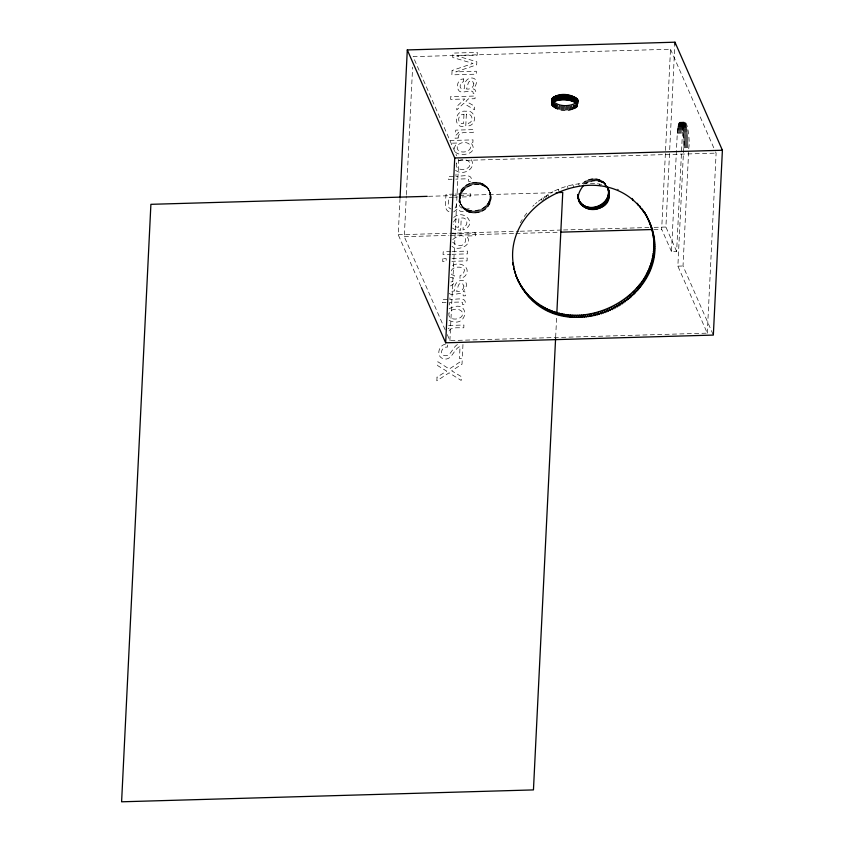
<?xml version="1.0" encoding="UTF-8"?>
<svg xmlns="http://www.w3.org/2000/svg" width="844" height="844" viewBox="0 0 844 844"><rect width="100%" height="100%" fill="white"/><g stroke="black" fill="none" stroke-linecap="round" stroke-linejoin="round"><path stroke-width="0.63" stroke-dasharray="4.22 3.17" d="M447.278 334.604L449.905 340.575L707.283 333.148L677.869 266.145L683.672 147.784C685.433 140.378 680.338 105.743 677.289 133.236L671.486 251.596L676.635 251.449L682.437 133.088C685.486 105.595 690.582 140.231 688.82 147.637L683.018 265.997L713.338 335.079M459.21 197.876C458.197 179.793 489.615 176.101 490.121 195.312C491.134 213.384 459.716 217.077 459.21 197.876C459.41 218.48 490.892 217.14 491.029 197.39C490.533 178.179 459.104 181.871 460.117 199.954M420.892 286.38L398.231 234.748L399.972 199.363M445.178 329.835L404.287 236.679L406.291 195.945M406.354 194.626L412.611 67.172M449.609 304.99L449.736 302.342L461.33 302.004L462.544 302.563L462.575 304.61L464.928 304.547C467.787 295.674 453.966 300.084 449.873 299.525L449.989 297.288M456.024 174.075L455.918 176.312C460.001 176.86 473.832 172.461 470.973 181.333L468.62 181.397L468.589 179.339L467.376 178.791L455.781 179.128M449.905 340.575L458.735 160.56L457.153 156.973M462.966 344.5L462.28 358.436L459.463 358.521L460.054 346.43C453.365 348.952 452.036 361.517 443.005 358.668C434.966 355.873 439.502 342.727 447.679 344.225L447.542 347.053C443.332 346.42 439.597 351.399 442.615 354.881C451.487 359.512 452.089 344.289 460.138 343.687M577.507 104.572C575.017 113.55 550.721 112.611 551.828 101.385M551.765 105.31L552.008 100.51M551.934 105.637L552.176 100.837M552.155 105.964L552.387 101.164M552.419 106.281L552.662 101.48M552.736 106.587L552.978 101.786M553.105 106.903L553.337 102.103M553.506 107.199L553.748 102.398M553.959 107.483L554.202 102.683M554.455 107.768L554.698 102.968M554.993 108.032L555.225 103.232M555.563 108.296L555.806 103.495M556.175 108.538L556.407 103.738M556.818 108.77L557.051 103.97M557.494 108.981L557.726 104.181M558.19 109.182L558.306 106.777M558.918 109.361L559.15 104.561M559.667 109.53L559.899 104.719M560.437 109.667L560.616 106.07M561.218 109.794L561.46 104.994M562.02 109.91L562.252 105.11M562.832 109.994L563.001 106.397M563.644 110.068L563.876 105.268M564.467 110.11L564.699 105.31M565.29 110.142L565.459 106.544M566.102 110.153L566.335 105.352M555.658 337.199L556.692 316.141M566.915 110.131L567.157 105.331M567.717 110.1L567.896 106.502M568.508 110.047L568.75 105.247M569.289 109.973L569.521 105.173M570.048 109.878L570.227 106.281M570.787 109.762L571.019 104.962M571.494 109.636L571.726 104.835M572.179 109.477L572.295 107.082M572.833 109.309L573.065 104.508M573.456 109.129L573.688 104.329M574.047 108.929L574.226 105.321M574.595 108.707L574.827 103.907M575.112 108.475L575.344 103.675M575.576 108.222L575.692 105.827M576.009 107.969L576.241 103.168M576.389 107.694L576.621 102.894M576.726 107.41L576.842 105.004M577.011 107.114L577.243 102.314M577.254 106.819L577.486 102.019M577.444 106.502L577.56 104.107M577.581 106.196L577.866 101.618M671.486 251.596L661.675 229.251L665.473 151.72M665.536 150.411L670.505 49.226L413.117 56.664L456.636 155.781M676.635 251.449L665.905 227.025L669.64 150.992M669.703 149.683L674.841 44.816M707.283 333.148L716.113 153.123L714.541 149.546M456.667 204.227L455.57 207.677L453.281 208.922M453.534 222.035L455.043 219.704L458.883 218.216L458.429 227.416L455.37 226.719L453.471 224.198M551.828 103.369L551.649 104.983M452.764 239.496C470.952 225.601 468.589 255.152 452.627 242.154M520.326 222.805L522.204 219.588M450.506 285.926L453.618 283.953L453.745 281.347L450.939 281.97M524.261 216.465L527.648 211.96M532.722 206.337L534.083 204.997M582.254 183.612C588.785 176.829 601.814 176.997 606.731 185.585M535.476 203.699L536.911 202.433M538.377 201.199L552.862 191.757M453.734 217.467C464 208.236 478.242 224.704 463.029 229.906L463.156 227.173C468.979 226.013 467.681 216.591 461.257 218.068L460.655 230.212L455.095 229.705L452.447 228.028M449.124 308.767C471.469 296.866 468.515 330.953 448.217 319.887M605.296 183.57L606.203 185.648C601.266 179.951 592.161 179.487 586.021 183.464L585.114 181.386M448.08 328.675L449.103 328.084M554.592 190.902C567.274 184.868 581.579 182.198 595.569 183.57M453.692 211.897L457.67 208.795L460.307 211.243L467.449 211.591L469.443 212.519L469.623 208.742C460.592 209.903 456.994 206.611 459.769 197.032L470.213 196.726L470.372 193.656L454.979 194.099M452.627 265.554C458.936 261.176 471.015 266.535 465.983 274.827A6.193 5.581 -23.7 0 1 463.039 277.412L459.938 278.32L460.075 275.608L463.25 274.121L464.453 270.291A3.724 3.355 -23.7 0 0 462.86 268.086C458.703 265.923 449.683 267.305 451.139 273.593L451.899 274.722L454.568 275.766L454.431 278.478L450.337 277.275M679.821 122.222L685.317 122.085M679.483 122.412L685.497 122.18M679.314 122.58L685.666 122.317M679.156 122.802L685.845 122.507M680.876 122.897L686.024 122.739M678.998 123.076L684.146 122.929M681.045 123.182L686.193 123.034M678.84 123.403L683.988 123.256M681.224 123.519L686.362 123.372M678.692 123.773L683.84 123.625M681.393 123.91L686.541 123.762M678.544 124.184L683.693 124.036M681.551 124.342L686.699 124.195M678.407 124.648L683.556 124.501M681.72 124.828L686.868 124.669M678.27 125.165L683.418 125.017M681.878 125.345L687.027 125.197M678.143 125.714L683.292 125.566M682.036 125.914L687.185 125.767M678.027 126.315L683.176 126.157M682.195 126.526L687.343 126.378M677.911 126.948L683.06 126.8M682.342 127.17L687.491 127.022M677.806 127.623L682.954 127.465M682.479 127.855L687.628 127.708M677.711 128.33L682.859 128.183M682.617 128.583L687.765 128.436M677.616 129.069L682.764 128.921M682.743 129.332L687.892 129.185M677.532 129.849L682.68 129.702M682.87 130.124L688.018 129.976M677.458 130.662L682.606 130.514M682.986 130.947L688.134 130.799M677.394 131.495L682.543 131.347M683.102 131.791L688.25 131.643M677.331 132.35L682.479 132.202M683.207 132.656L688.345 132.508M677.289 133.236L682.437 133.088M683.302 133.542L688.44 133.394M449.852 140.537L473.009 139.872L472.883 142.436L470.604 142.499C483.633 157.438 443.163 159.263 457.269 143.026L450.96 143.206M683.387 134.46L688.535 134.312M683.461 135.388L688.609 135.24M683.534 136.327L688.683 136.179M683.598 137.287L688.746 137.139M683.651 138.247L688.799 138.1M683.693 139.218L688.841 139.07M683.724 140.188L688.873 140.041M683.756 141.17L688.904 141.022M683.767 142.14L688.915 141.992M683.777 143.111L688.926 142.963M683.777 144.071L688.926 143.923M683.767 145.02L688.915 144.873M683.745 145.959L688.894 145.812M683.714 146.877L688.862 146.729M683.672 147.784L688.82 147.637M458.735 160.56L716.113 153.123M453.481 176.385L448.523 176.523L448.386 179.339L452.099 179.234M453.703 194.131L446.012 194.352C446.043 199.659 442.478 212.34 451.688 212.171M428.541 196.304L450.918 195.66M452.226 195.629L552.229 192.738M453.45 197.211L448.691 197.348C449.356 200.693 446.065 207.592 450.97 208.964M454.642 197.179L457.015 197.116M398.231 234.748L518.944 231.267M520.263 231.224L562.252 230.011M563.56 229.979L648.846 227.511M654.1 227.363L665.905 227.025M452.057 233.651L475.51 232.976L475.372 235.761L466.299 236.025C474.539 244.18 458.408 252.124 451.93 246.258M404.287 236.679L448.934 235.392M450.253 235.349L514.597 233.493M515.906 233.461L559.245 232.205M653.794 229.473L661.675 229.251M450.886 251.565L443.195 251.786L443.058 254.571L450.749 254.35M452.162 251.533L467.555 251.09L467.418 253.875L452.025 254.318M452.057 258.486L467.207 258.042L467.07 260.88L451.92 261.313M677.869 266.145L683.018 265.997M447.436 299.599L442.478 299.747L442.34 302.553L446.054 302.447M448.702 325.457L463.926 325.024L463.789 327.799C459.389 328.2 448.143 325.879 448.607 333.507M597.436 183.77L602.975 184.678M606.583 185.511L604.789 185.068L605.697 187.146M616.996 189.098L618.652 189.858M449.177 293.417C452.521 296.888 463.957 290.136 463.229 295.875L465.434 295.801L465.835 293.881L464.844 291.824L463.219 291.391C474.381 278.826 453.049 275.038 454.568 290.916L451.508 291.412L450.19 289.46M455.549 170.256C462.322 176.269 476.902 168.969 471.29 159.695M670.505 49.226L714.013 148.354M602.795 181.355L603.703 183.433M602.089 180.89L602.996 182.969M601.339 180.479L602.257 182.557M600.569 180.099L601.477 182.177M599.767 179.772L600.685 181.85M598.955 179.487L599.862 181.565M598.111 179.244L599.029 181.323M597.257 179.055L598.164 181.133M599.293 184.024L600.211 186.102M596.381 178.917L597.299 180.996M594.609 178.77L595.526 180.848M593.712 178.77L594.63 180.848M592.815 178.822L593.722 180.901M591.918 178.917L592.826 180.996M591.022 179.065L591.929 181.143M590.135 179.266L591.043 181.344M589.26 179.508L590.167 181.587M588.384 179.793L589.302 181.871M587.54 180.131L588.447 182.198M586.707 180.5L587.624 182.578M585.894 180.922L586.812 183M584.354 181.882L585.261 183.96M578.52 183.844L579.427 185.923M572.844 184.794L573.751 186.872M567.231 186.155L568.139 188.233M558.127 189.33L559.034 191.409M547.798 194.553L548.706 196.631M546.152 195.565L547.07 197.644M544.538 196.62L545.456 198.699M542.956 197.707L543.863 199.785M541.394 198.836L542.312 200.914M488.781 189.731L490.332 193.318M488.391 189.003L489.298 191.082M489.657 192.031L490.575 194.109M487.959 188.307L488.866 190.385M489.858 192.833L490.765 194.911M487.473 187.632L488.381 189.71M489.995 193.645L490.902 195.724M490.079 194.479L490.997 196.557M490.121 195.312L491.029 197.39M490.111 196.146L491.018 198.224M490.037 196.979L490.955 199.057M484.456 184.773L485.363 186.851M489.921 197.823L490.828 199.901M483.739 184.308L484.656 186.387M489.752 198.656L490.659 200.735M483 183.897L483.907 185.975M489.531 199.479L490.438 201.558M482.23 183.517L483.137 185.596M489.256 200.292L490.164 202.37M481.428 183.19L482.346 185.269M488.929 201.094L489.847 203.172M480.605 182.905L481.523 184.984M488.56 201.885L489.478 203.963M479.772 182.663L480.679 184.741M488.148 202.655L489.056 204.733M478.917 182.473L479.825 184.551M487.684 203.404L488.592 205.482M478.042 182.325L478.949 184.403M487.178 204.132L488.085 206.21M486.629 204.828L487.537 206.907M476.269 182.188L477.176 184.266M486.038 205.503L486.956 207.582M475.372 182.188L476.28 184.266M485.416 206.147L486.323 208.225M474.476 182.241L475.383 184.319M484.751 206.759L485.659 208.837M473.568 182.336L474.486 184.414M484.045 207.339L484.962 209.417M472.682 182.483L473.589 184.562M483.317 207.877L484.234 209.956M471.785 182.684L472.703 184.762M482.557 208.373L483.475 210.451M470.91 182.926L471.828 184.994M481.776 208.837L482.684 210.916M470.045 183.211L470.963 185.29M480.964 209.259L481.871 211.338M469.201 183.538L470.108 185.617M480.13 209.639L481.048 211.717M468.367 183.918L469.275 185.996M479.286 209.966L480.194 212.044M467.555 184.34L468.462 186.418M478.421 210.262L479.329 212.34M466.764 184.804L467.681 186.883M477.535 210.504L478.453 212.582M466.004 185.3L466.922 187.379M476.649 210.694L477.567 212.772M465.276 185.849L466.194 187.927M475.752 210.842L476.67 212.92M464.58 186.418L465.498 188.497M474.856 210.937L475.773 213.015M463.915 187.03L464.833 189.109M473.959 210.989L474.866 213.068M463.293 187.674L464.2 189.752M473.062 210.989L473.969 213.068M462.702 188.349L463.609 190.427M472.165 210.947L473.083 213.026M462.153 189.045L463.061 191.124M471.29 210.852L472.197 212.931M461.647 189.773L462.554 191.852M470.414 210.705L471.332 212.783M461.183 190.522L462.09 192.601M469.559 210.515L470.467 212.593M460.761 191.293L461.679 193.371M468.715 210.272L469.633 212.35M460.391 192.084L461.309 194.162M467.903 209.987L468.81 212.066M460.075 192.886L460.982 194.964M467.101 209.66L468.019 211.738M459.801 193.698L460.708 195.776M466.331 209.28L467.238 211.359M459.579 194.531L460.486 196.61M465.593 208.869L466.5 210.947M459.41 195.365L460.318 197.443M464.875 208.405L465.793 210.483M459.284 196.198L460.202 198.277M464.2 207.909L465.107 209.987M459.22 197.032L460.138 199.11M463.556 207.371L464.464 209.449M462.945 206.801L463.862 208.879M462.375 206.189L463.293 208.268M461.858 205.546L462.765 207.624M460.94 204.174L462.29 206.959M460.55 203.457L461.457 205.535M604.726 182.969L605.633 185.047M604.114 182.388L605.032 184.467M603.471 181.85L604.388 183.929M595.505 178.812L596.413 180.89M486.946 186.988L487.864 189.067M486.376 186.387L487.294 188.465M485.775 185.807L486.682 187.885M485.131 185.269L486.038 187.347M477.155 182.23L478.073 184.308M459.241 198.709L460.159 200.788M459.336 199.532L460.244 201.61M459.474 200.344L460.581 203.225M459.906 201.938L461.119 204.786M458.155 137.192L458.186 138.1L455.043 138.194L455.401 135.736L458.682 132.687L455.623 132.772L455.749 130.134L473.505 129.617L473.368 132.403C468.958 133.215 459.02 130.261 458.155 137.192M437.044 377.131L436.865 380.792L449.113 372.826L461.204 380.454L461.394 376.635L451.677 370.801L462.006 364.218L462.185 360.515L449.293 369.007L437.804 361.728L437.614 365.579L446.645 371.107L437.044 377.131M442.847 258.749L442.71 261.577L446.096 261.482L446.233 258.654L442.847 258.749M450.801 96.733L450.664 99.413L464.812 99.001L456.91 106.365L456.741 109.92L463.704 103.39L474.486 109.762L474.655 106.207L465.951 101.301L468.357 98.896L475.024 98.706L475.151 96.026L450.801 96.733M452.078 70.506L451.867 74.863L476.227 74.166L476.375 71.244L455.823 71.898L476.691 64.819L476.839 61.781L456.615 55.841L477.155 55.324L477.293 52.391L452.933 53.098L452.722 57.497L472.999 63.427L452.078 70.506M463.672 78.914L463.546 81.509L460.434 83.493L460.117 87.027L461.436 88.979L464.495 88.472C462.976 72.605 484.308 76.382 473.146 88.958L474.771 89.38L475.763 91.437L475.372 93.367L473.167 93.431C473.885 87.692 462.449 94.454 459.104 90.983C455.749 87.059 457.701 78.692 463.672 78.914M463.978 114.362L463.525 123.562C456.551 124.353 457.437 113.729 463.978 114.362M466.352 114.214L465.751 126.347C452.679 129.512 453.798 109.477 465.877 111.25C475.847 109.266 477.809 124.754 468.114 126.051L468.251 123.319C474.075 122.158 472.777 112.737 466.352 114.214M457.237 146.708C456.119 153.566 468.388 153.471 470.403 148.227C471.901 140.99 458.872 140.779 457.237 146.708M456.33 163.567C454.631 170.762 465.993 170.804 469.211 166.679C472.714 160.086 462.639 157.86 458.408 160.982A4.125 3.724 -23.7 0 0 456.33 163.567M448.987 313.187C447.288 320.393 458.651 320.435 461.868 316.31C465.382 309.716 455.296 307.49 451.065 310.613A4.125 3.724 -23.7 0 0 448.987 313.187M473.822 83.64C473.8 87.47 470.013 89.707 466.479 89.01C468.146 86.204 467.259 79.695 472.334 80.94L473.822 83.64M463.894 286.074C463.873 289.914 460.086 292.151 456.551 291.444C458.218 288.648 457.332 282.128 462.406 283.373L463.894 286.074"/><path stroke-width="1.27" d="M607.205 186.967C620.72 218.934 559.983 214.218 583.837 185.079M579.459 201.368L578.551 199.29C585.673 216.359 614.675 204.048 607.469 187.062L608.672 189.911M516.844 277.803C556.428 360.62 691.69 291.855 643.961 211.517C695.678 295.537 550.837 365.6 515.557 274.574L518.469 281.474M400.035 198.045L407.293 49.933L674.968 42.2L722.401 150.253L713.338 335.079L445.664 342.801L421.42 287.572M445.664 342.801L454.726 157.986L407.293 49.933M551.702 102.261C552.324 91.226 574.996 92.734 577.813 101.396C571.81 107.483 555.152 107.399 551.923 98.885M551.892 102.177L552.071 98.569M552.081 101.86L552.261 98.263M552.324 101.565L552.493 97.967M552.788 97.672L552.546 102.472C559.614 98.22 569.679 98.875 576.536 103.284L576.769 98.484M552.883 102.187L553.115 97.387M553.263 101.913L553.506 97.113M553.696 101.649L553.928 96.849M554.16 101.407L554.402 96.606M554.677 101.174L554.909 96.374M555.225 100.953L555.457 96.153M555.816 100.752L556.048 95.952M556.439 100.563L556.671 95.762M557.093 100.394L557.325 95.594M557.779 100.246L558.011 95.446M558.485 100.109L558.728 95.309M559.224 100.003L559.466 95.203M559.983 99.909L560.216 95.108M560.764 99.835L560.996 95.034M561.555 99.782L561.788 94.982M562.357 99.74L562.589 94.939M563.17 99.729L563.402 94.929M563.982 99.74L564.225 94.939M564.805 99.771L565.047 94.971M565.628 99.814L565.86 95.013M566.44 99.887L566.683 95.087M555.595 338.507L533.45 789.91L121.599 801.8L150.897 204.322L427.222 196.346M556.882 312.196L562.758 192.432L556.175 192.622M567.252 99.972L567.484 95.172M568.054 100.077L568.286 95.277M568.835 100.204L569.078 95.404M569.605 100.352L569.837 95.551M570.354 100.52L570.586 95.72M571.082 100.7L571.314 95.9M571.778 100.9L572.021 96.1M572.454 101.111L572.696 96.311M573.097 101.343L573.329 96.543M573.709 101.586L573.941 96.786M574.279 101.839L574.511 97.039M574.817 102.113L575.049 97.313M575.313 102.388L575.545 97.587M575.766 102.683L575.998 97.883M576.167 102.979L576.41 98.178M576.853 103.601L577.085 98.801M577.117 103.917L577.349 99.117M577.391 103.042L577.57 99.444M577.56 103.369L577.739 99.771M577.686 103.696L577.855 100.098M674.841 44.816L674.968 42.2M454.726 157.986L722.401 150.253M560.553 232.163L652.475 229.515M644.879 213.595C602.352 149.029 488.687 205.219 517.087 278.277M648.224 219.113L650.513 224.388M646.652 216.001L648.371 219.619M650.218 223.934L651.125 226.013M645.808 214.482L646.715 216.56M650.787 225.58L651.695 227.658M651.304 227.247L652.212 229.325M644.9 212.983L645.818 215.062M651.768 228.924L652.686 231.003M652.19 230.623L653.108 232.701M642.98 210.072L643.888 212.15M652.56 232.332L653.478 234.41M641.946 208.658L642.864 210.736M652.887 234.052L653.794 236.13M653.15 235.782L654.068 237.86M639.763 205.925L640.67 208.004M653.372 237.523L654.29 239.601M653.541 239.263L654.448 241.342M637.41 203.309L638.328 205.387M653.657 241.025L654.575 243.104M653.72 242.787L654.638 244.865M653.741 244.549L654.649 246.627M653.699 246.321L654.617 248.4M632.251 198.488L633.158 200.566M653.615 248.094L654.533 250.172M653.478 249.866L654.395 251.945M653.288 251.639L654.206 253.717M653.056 253.411L653.963 255.489M652.76 255.183L653.678 257.262M652.423 256.945L653.33 259.024M652.032 258.707L652.939 260.775M651.589 260.458L652.496 262.526M651.104 262.199L652.011 264.277M650.555 263.929L651.473 266.008M649.975 265.649L650.882 267.727M649.331 267.369L650.249 269.447M648.656 269.067L649.563 271.146M647.918 270.745L648.836 272.823M647.137 272.422L648.055 274.49M646.314 274.068L647.232 276.146M608.007 188.613L608.914 190.691M608.197 189.415L609.104 191.493M608.334 190.238L609.252 192.305M608.429 191.06L609.336 193.139M645.449 275.703L646.356 277.781M608.461 191.894L609.379 193.972M608.45 192.727L609.357 194.806M608.387 193.561L609.294 195.639M608.26 194.405L609.178 196.483M644.531 277.317L645.438 279.396M608.091 195.238L609.009 197.317M607.87 196.061L608.788 198.14M607.596 196.874L608.513 198.952M643.571 278.91L644.478 280.989M607.279 197.675L608.186 199.754M606.91 198.467L607.817 200.545M642.569 280.482L643.476 282.561M606.488 199.237L607.406 201.315M606.024 199.986L606.941 202.064M641.514 282.033L642.432 284.111M605.517 200.714L606.435 202.792M604.969 201.41L605.886 203.488M640.427 283.563L641.345 285.641M604.378 202.085L605.296 204.164M603.755 202.729L604.663 204.807M639.298 285.072L640.206 287.15M603.091 203.341L603.998 205.419M602.394 203.921L603.302 205.999M638.127 286.549L639.035 288.627M601.666 204.459L602.574 206.537M600.907 204.955L601.814 207.033M636.914 287.994L637.832 290.072M600.116 205.419L601.034 207.497M599.303 205.841L600.221 207.919M635.669 289.418L636.576 291.496M598.48 206.221L599.388 208.299M597.626 206.558L598.533 208.626M634.382 290.811L635.289 292.889M596.761 206.843L597.668 208.922M595.885 207.086L596.792 209.164M633.053 292.172L633.96 294.25M594.988 207.276L595.906 209.354M594.102 207.424L595.009 209.502M631.692 293.501L632.599 295.579M593.195 207.529L594.113 209.597M592.298 207.571L593.216 209.65M630.299 294.799L631.206 296.877M591.401 207.571L592.319 209.65M590.515 207.529L591.422 209.607M628.864 296.075L629.772 298.154M589.629 207.434L590.547 209.512M588.753 207.286L589.671 209.365M587.899 207.096L588.817 209.175M627.398 297.31L628.316 299.388M587.065 206.854L587.973 208.932M586.242 206.569L587.15 208.647M585.441 206.242L586.358 208.32M625.9 298.502L626.818 300.58M584.67 205.873L585.588 207.951M583.932 205.451L584.839 207.529M583.215 204.987L584.132 207.065M582.539 204.491L583.457 206.569M624.381 299.662L625.288 301.741M581.896 203.953L582.803 206.031M577.549 194.458L578.456 196.536M581.294 203.383L582.202 205.461M580.725 202.771L581.632 204.849M580.197 202.127L581.115 204.206M579.279 200.756L580.63 203.541M578.889 200.039L579.807 202.117M622.819 300.791L623.727 302.869M621.237 301.888L622.144 303.967M619.623 302.933L620.53 305.011M617.977 303.945L618.895 306.024M616.31 304.927L617.228 307.005M614.622 305.855L615.54 307.933M612.913 306.752L613.831 308.83M611.183 307.606L612.09 309.674M609.421 308.408L610.339 310.486M607.648 309.178L608.566 311.257M605.865 309.896L606.773 311.974M604.051 310.581L604.969 312.66M602.226 311.214L603.144 313.293M600.39 311.805L601.308 313.884M598.544 312.354L599.451 314.432M596.687 312.85L597.594 314.928M594.809 313.303L595.727 315.382M592.931 313.715L593.849 315.793M591.043 314.073L591.961 316.152M589.154 314.39L590.061 316.468M587.255 314.664L588.173 316.743M585.356 314.886L586.264 316.964M583.457 315.055L584.364 317.133M581.548 315.181L582.466 317.26M579.649 315.255L580.566 317.333M577.75 315.287L578.668 317.365M575.851 315.276L576.769 317.355M573.962 315.213L574.88 317.291M572.084 315.097L572.992 317.175M570.206 314.939L571.114 317.017M568.339 314.738L569.246 316.817M566.482 314.474L567.39 316.553M564.636 314.179L565.554 316.257M562.8 313.831L563.718 315.909M560.986 313.44L561.904 315.519M559.192 312.997L560.099 315.076M557.399 312.512L558.317 314.59M555.637 311.974L556.544 314.052M553.896 311.404L554.803 313.483M552.166 310.782L553.073 312.86M550.467 310.117L551.375 312.196M548.779 309.4L549.697 311.478M547.123 308.651L548.041 310.729M545.498 307.849L546.406 309.927M543.895 307.016L544.813 309.094M542.323 306.129L543.23 308.208M540.772 305.212L541.69 307.29M539.263 304.251L540.171 306.33M537.776 303.249L538.694 305.328M536.33 302.205L537.238 304.283M534.906 301.129L535.824 303.207M533.524 300.01L534.442 302.089M532.184 298.86L533.091 300.939M530.876 297.679L531.783 299.757M529.599 296.455L530.507 298.533M528.365 295.2L529.272 297.278M527.173 293.902L528.08 295.98M526.012 292.583L526.93 294.661M512.624 262.727L513.532 264.805M524.905 291.233L525.812 293.311M512.888 264.457L513.806 266.535M523.829 289.84L524.736 291.918M522.795 288.426L523.713 290.505M514.492 269.964L513.585 267.886L514.007 269.584M521.814 286.992L522.721 289.07M520.875 285.525L521.782 287.604M515.389 273.34L514.471 271.262L514.988 272.928M519.967 284.027L520.885 286.105M518.311 280.968L520.031 284.586M577.591 195.291L578.499 197.369M578.583 198.192L577.676 196.114L578.256 198.519M577.813 196.926L578.731 199.005M578.013 197.728L578.921 199.806"/></g></svg>
